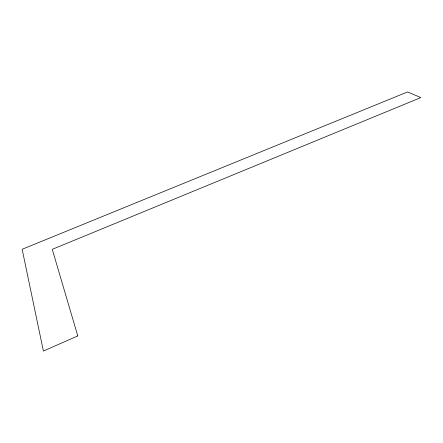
<?xml version="1.0" encoding="UTF-8"?>
<svg xmlns="http://www.w3.org/2000/svg" width="443" height="443" viewBox="0 0 443 443"><rect width="100%" height="100%" fill="white"/><g stroke="black" fill="none" stroke-linecap="round" stroke-linejoin="round"><path stroke-width="0.66" d="M77.774 335.927L43.397 351.05L22.15 249.276L407.56 91.95L420.85 97.571L52.268 249.331L77.774 335.927"/></g></svg>
